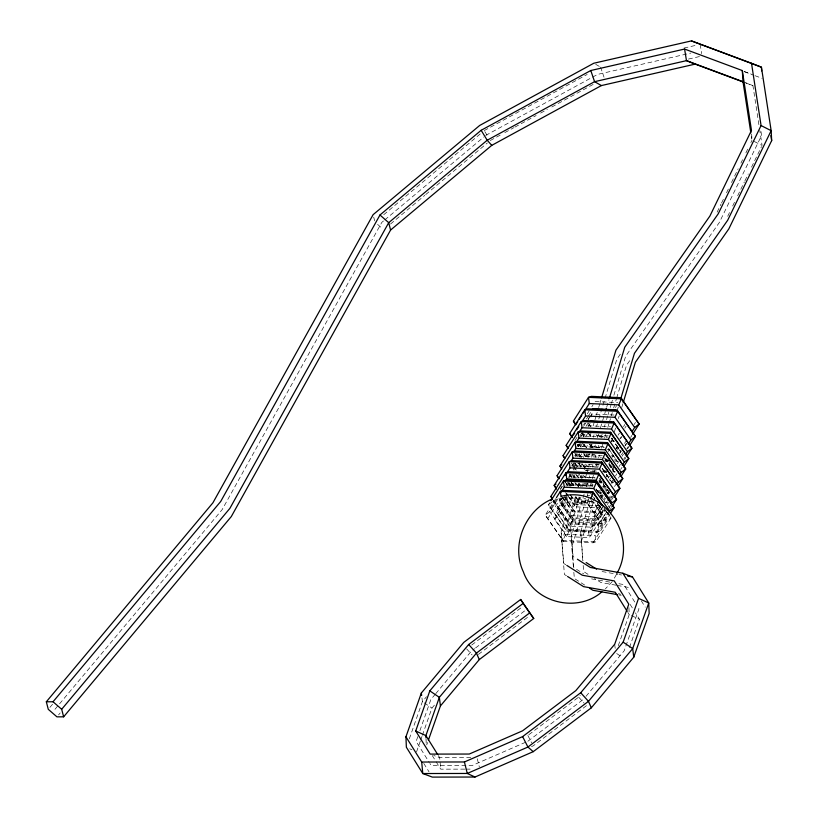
<?xml version="1.0" encoding="UTF-8"?>
<svg xmlns="http://www.w3.org/2000/svg" width="818" height="818" viewBox="0 0 818 818"><rect width="100%" height="100%" fill="white"/><g stroke="black" fill="none" stroke-linecap="round" stroke-linejoin="round"><path stroke-width="0.61" stroke-dasharray="4.09 3.07" d="M566.516 575.811L564.389 574.461L561.158 532.017L571.823 496.618M575.126 485.626L575.862 483.182M577.702 477.078L578.438 474.644M580.647 467.313L581.751 463.653M583.592 457.548L584.686 453.888M586.526 447.783L587.263 445.34M589.839 436.802L590.944 433.141M593.152 425.81L594.625 420.933M594.983 419.706L596.087 416.045M596.455 414.828L597.191 412.384M598.664 407.507L599.768 403.836M600.136 402.62L600.872 400.176M561.721 542.119L575.32 496.976M578.254 487.211L579.359 483.561M581.935 475.013L581.169 477.569L579.113 474.532M584.113 467.794L585.238 464.031M588.183 454.276L587.416 456.802L585.32 453.786M589.993 448.254L591.128 444.511M593.306 437.262L594.062 434.757M596.619 426.27L597.375 423.775M598.827 418.949L616.854 359.112L621.966 351.812M579.471 497.538L570.637 526.864L573.081 556.506L576.312 558.561M582.784 486.536L583.52 484.092M585.361 477.988L586.833 473.101M587.201 471.874L588.306 468.213M588.674 466.986L589.41 464.542M591.619 457.211L592.723 453.55M594.563 447.436L595.3 444.992M597.508 437.661L598.612 433.99M600.453 427.886L602.293 421.771M602.661 420.554L605.238 411.996M606.711 407.108L608.919 399.777M584.124 494.072L571.199 536.966L573.715 567.508L583.633 573.807M586.322 486.761L587.426 483.101M588.899 478.213L589.635 475.779M592.212 467.231L592.938 464.798M595.146 457.477L595.882 455.033M598.091 447.712L598.827 445.278M601.025 437.957L602.13 434.297M604.338 426.976L605.075 424.532M606.537 419.654L607.641 415.994M608.009 414.777L608.745 412.333M610.218 407.456L611.322 403.795M611.69 402.568L612.426 400.135M613.889 395.258L625.658 356.208L719.359 222.465L761.568 135.491L760.812 130.512M587.938 493.366L571.762 547.078L573.418 567.191M589.778 487.262L591.025 483.141M592.355 478.714L593.459 475.053M593.827 473.837L596.884 463.683M598.602 457.968L599.451 455.176M601.547 448.203L602.743 444.225M604.574 438.151L605.678 434.501M607.805 427.446L608.909 423.785M609.267 422.569L612.273 412.609M613.684 407.916L616.302 399.235M616.629 398.151L626.557 365.186L630.923 358.949M582.774 560.453L580.678 531.823L589.972 500.953M617.508 409.552L618.285 407.006M581.24 541.925L594.492 497.937M599.267 482.109L600.381 478.387M605.524 461.321L606.271 458.826M608.469 451.546L609.216 449.051M611.414 441.761L612.529 438.059M614.359 431.986L616.21 425.841M618.418 418.53L619.165 416.065M621.731 407.528L622.846 403.836M409.317 738.828L422.405 701.609L426.505 696.721M417.814 736.629L416.127 741.425L429.256 762.448M419.92 730.638L430.881 699.472L434.941 694.625M416.546 751.854L420.288 741.21M420.708 740.024L421.955 736.476M422.374 735.29L431.945 708.071L434.399 705.147M426.73 744.871L427.558 742.509M618.275 645.699L629.206 614.594L628.93 607.641M629.441 647.539L639.4 619.226L635.433 612.876M592.038 444.297L591.158 446.311L591.649 447.446L600.248 447.824M588.316 456.741L589.635 453.714M584.359 469.501L586.557 464.46L598.837 465.013M581.261 479.88L583.019 475.841M597.61 467.18L587.539 466.73L588.418 464.716M594.502 477.559L584.43 477.109L585.31 475.094M576.578 496.904L574.819 500.943L575.31 502.078L594.952 502.947M615.576 407.63L616.455 405.616M581.772 486.475L583.091 483.448M569.492 497.375L574.563 504.573L571.925 510.616L572.406 511.751L601.874 513.07L604.788 512.088L606.107 510.023M558.95 498.162L571.25 515.637L568.612 521.679L569.103 522.825L598.571 524.134L601.486 523.152L608.704 511.792M600.156 504.788L598.203 507.855L575.535 506.843L578.173 500.79L575.524 496.587M552.845 501.322L568.766 523.929L566.128 529.982L566.618 531.117L596.087 532.436L599.001 531.455L610.167 513.898M602.058 507.661L594.89 518.919L572.222 517.906L574.86 511.853L563.571 495.371M557.866 498.919L549.737 511.7L565.667 534.307L563.019 540.35L563.51 541.496L592.978 542.804L595.893 541.823L611.005 518.07L605.79 510.217M599.124 505.125L602.835 510.841L592.416 527.221L569.747 526.209L572.385 520.156L559.645 501.628L562.252 497.528M566.639 536.577L554.389 519.185L564.809 502.804L567.723 501.823L586.997 502.681L599.727 521.209L589.308 537.59L566.639 536.577L569.277 530.524L556.537 511.996L566.966 495.626M588.755 498.653L586.997 502.681L587.488 503.816L599.727 521.209M616.363 574.573L613.5 579.686M717.13 212.138L720.995 204.152M721.558 203.017L723.766 198.457M726.537 192.751L729.298 187.056M731.517 182.496L738.153 168.815M740.924 163.119L742.58 159.694M745.904 152.854L748.664 147.158M750.883 142.598L751.987 140.318M727.713 216.249L729.932 211.688M732.703 205.972L734.922 201.402M737.693 195.696L744.339 181.985M744.901 180.839L748.225 173.989M751.548 167.138L761.527 146.575M587.283 413.857L589.236 410.789M591.843 406.689L593.142 404.644M586.434 419L587.743 416.955M588.387 415.933L590.995 411.832M583.561 426.311L585.514 423.233M588.122 419.143L590.075 416.065M574.982 440.513L577.017 437.323M589.052 418.489L587.007 421.699L590.473 426.628M589.727 417.415L593.132 412.057M580.105 435.544L581.414 433.489M585.974 426.331L587.927 423.254M580.698 437.037L582.651 433.969M588.05 426.648L590.095 423.438M576.588 447.293L578.541 444.225M583.101 437.057L585.054 433.99M578.244 446.393L580.197 443.315M581.128 443.765L579.768 445.902L578.602 444.031M585.892 436.26L587.938 433.049M574.788 455.626L576.097 453.571M580.647 446.413L582.61 443.336M575.136 456.761L577.089 453.693M578.019 454.133L576.659 456.27L575.494 454.399M582.794 446.638L584.154 444.491M571.69 465.994L573.643 462.927M577.549 456.781L579.502 453.714M572.242 466.444L574.195 463.366M549.686 502.702L548.367 504.767L566.618 531.117M575.596 463.438L573.561 466.649L571.813 463.837M579.686 457.006L581.731 453.796M560.627 488.499L561.986 486.373M573.346 468.509L576.608 463.387L580.381 463.561M560.299 489.614L562.324 486.424M568.694 477.15L570.647 474.072M573.254 469.982L575.207 466.914M555.78 498.612L545.269 515.135L563.51 541.496M568.868 477.702L572.027 474.184L574.124 477.252M574.747 469.9L579.522 462.405M550.698 508.51L556.792 498.929M565.892 485.36L567.845 482.283M571.107 477.17L573.06 474.092M566.69 486.168L568.643 483.09M569.809 482.794L567.764 486.015L565.442 482.262L567.6 485.33M573.213 477.446L575.259 474.225M547.59 518.888L561.138 497.589M572.222 517.906L559.982 500.514L561.281 498.469M569.093 486.189L570.402 484.133L575.719 483.264M571.946 485.299L573.316 483.152M569.747 526.209L557.498 508.816L566.618 494.481M567.426 496.802L561.966 505.371L557.498 508.816M618.05 435.196L619.41 433.059M623.5 426.628L624.86 424.491M624.809 428.172L626.107 426.117M619.778 439.082L621.138 436.935M620.698 438.428L622.007 436.383M615.872 448.806L617.825 445.738M612.171 457.262L613.531 455.115M617.631 449.849L618.929 447.804M634.103 424.542L635.463 422.415M609.747 466.567L611.107 464.419M624.502 443.438L625.862 441.311M610.208 467.743L611.506 465.698M619.328 453.417L620.627 451.372L611.363 437.773M620.228 452.957L621.578 450.83M624.962 445.503L626.322 443.376M611.21 467.865L612.508 465.81M625.351 445.708L626.66 443.642M630.606 437.446L631.915 435.391M606.639 476.935L608.009 474.798M621.465 454.818L622.815 452.691M612.314 469.931L613.612 467.886M608.101 478.233L609.4 476.188M612.662 471.066L613.96 469.021M617.385 463.653L618.735 461.516M622.13 456.199L623.48 454.072M626.864 448.745L628.224 446.618M627.539 448.867L628.848 446.802M603.06 487.692L604.43 485.544M604.001 488.489L605.3 486.444M609.205 480.299L610.514 478.254M619.021 466.567L620.381 464.44M623.766 459.113L625.116 456.986M600.852 496.301L602.212 494.154M604.942 489.87L606.302 487.732M624.676 459.593L625.985 457.528M601.751 497.15L603.06 495.105M605.657 491.004L606.966 488.959M611.455 482.272L612.805 480.146M615.514 475.882L616.874 473.755M606.22 491.454L607.518 489.409M611.854 483.326L613.214 481.199M620.658 469.491L622.017 467.364M594.89 518.919L594.134 512.722L598.899 505.217M603.418 499.665L604.717 497.62M607.324 493.52L608.623 491.475L606.884 488.663M609.032 491.577L607.672 493.714L610.586 492.722M600.3 506.618L597.048 511.731L594.134 512.722M604.205 500.473L605.514 498.428M608.285 494.072L609.635 491.945M618.439 478.111L619.799 475.974M600.504 507.099L591.649 521.015L592.416 527.221M614.522 486.526L615.842 484.46M559.645 501.628L572.385 520.156L591.649 521.015L594.563 520.033L603.03 506.72M606.066 502.692L607.416 500.565M608.091 499.501L610.801 495.238M610.32 498.274L611.629 496.209M601.874 513.07L604.584 508.816M607.293 504.553L608.653 502.426M611.363 498.172L612.713 496.035M556.537 511.996L569.277 530.524L588.551 531.393L591.455 530.401L601.884 514.021L593.234 501.751M553.694 500.504L568.612 521.679L601.486 523.152L600.719 516.945L605.463 509.502M611.557 499.921L613.592 496.72M606.762 508.99L609.39 504.859M598.571 524.134L606.7 511.362M609.41 507.099L610.76 504.972M551.945 502.017L548.367 504.767L566.128 529.982L599.001 531.455L598.234 525.248L607.038 511.403M607.723 510.34L610.433 506.086M609.369 510.759L611.332 507.661M596.087 532.436L608.275 513.275M549.737 511.7L545.269 515.135L563.019 540.35L595.893 541.823L595.136 535.616L608.684 514.328M592.978 542.804L606.527 521.516L611.005 518.07L603.899 507.988M49.918 707.376L53.19 703.47M54.98 709.308L222.118 509.665L381.832 222.363L383.795 220.727M58.569 714.901L60.205 712.948M435.759 693.654L471.536 650.985L474.573 648.694M528.888 734.676L578.653 697.11L580.269 695.188M586.005 696.312L624.216 650.739L638.97 608.786L637.662 606.68M612.263 581.598L605.402 588.827M383.744 214.705L481.301 133.048M384.777 219.909L483.755 137.056M390.544 224.009L424.767 195.369M425.738 194.551L487.334 142.997M583.428 424.45L585.218 423.08M580.596 436.209L583.275 434.143L584.665 436.117M559.982 500.514L564.451 497.078L574.86 511.853M604.328 457.794L614.42 472.119L612.099 468.366L613.889 466.996M554.389 519.185L558.868 515.749L567.723 501.823L567.119 496.863M601.884 514.021L597.406 517.467L588.551 531.393L589.308 537.59M471.72 645.024L522.692 606.557M475.585 647.928L525.176 610.494M478.448 654.39L529.236 616.056M527.896 741.241L583.561 699.216M586.414 705.699L533.183 745.873L530.872 746.885M484.225 130.594L587.171 74.458M485.708 135.42L597.59 74.407L690.832 53.078M490.268 140.532L500.34 135.042M504.818 132.608L513.765 127.72M514.89 127.117L536.148 115.522M540.616 113.078L547.334 109.418M551.813 106.974L594.328 83.794M525.575 742.253L472.139 765.536L467.18 765.546M611.741 483.009L613.684 482.354L609.891 482.18M605.749 503.06L607.692 502.405L605.156 502.293M683.981 48.057L697.672 44.929M688.449 59.07L700.811 56.248M470.779 757.621L439.665 757.673L433.714 755.443M465.943 765.546L431.229 765.607L429.91 763.501M436.158 761.814L440.749 769.165L464.726 769.135M465.994 769.125L472.303 769.114M595.105 401.577L617.774 402.589M614.042 415.033L591.373 414.02L591.987 418.98M587.856 425.779L610.525 426.791M608.265 435.851L596.925 435.35L597.416 436.485L607.048 436.914M584.758 436.147L607.426 437.16M610.995 441.025L614.676 441.188M603.807 446.873L591.158 446.311L589.737 444.286M616.445 447.436L618.97 447.548M581.649 446.526L604.318 447.538M616.21 448.54L618.664 448.653M606.936 449.522L609.349 449.624M585.8 453.99L594.614 454.389M591.056 454.982L602.385 455.483M611.199 455.882L613.725 455.994M578.755 456.209L601.424 457.221M605.136 459.542L607.662 459.655M613.991 459.941L616.516 460.053M604.799 460.227L608.572 460.391M605.115 460.657L608.796 460.82M614.942 461.096L617.396 461.209M605.831 461.383L608.234 461.495M595.494 464.235L599.277 464.399M575.862 465.882L598.531 466.894M602.958 470.657L605.473 470.769M585.187 470.565L597.825 471.137M602.886 471.362L606.68 471.526M612.999 471.812L615.525 471.925M594.297 471.383L587.068 471.056L586.578 469.921M602.723 471.761L606.342 471.914L606.946 476.884M604.052 472.528L606.506 472.63M572.549 476.955L595.218 477.968M598.592 480.964L601.107 481.076M599.778 481.73L602.314 481.843M599.625 482.129L602.028 482.242M599.727 482.845L602.181 482.957M584.154 483.632L592.58 484.011L593.07 485.146L570.402 484.133M592.631 485.759L580.351 485.207L578.909 483.152M602.457 486.199L604.911 486.301M570.064 485.248L592.733 486.26M596.956 490.708L600.729 490.872M597.927 491.863L600.34 491.976L600.801 495.698M597.938 492.16L601.731 492.334M606.792 492.559L609.318 492.671M599.073 493.326L601.537 493.438M587.283 495.33L589.737 495.432M600.79 495.933L603.244 496.035M578.428 497.16L580.954 497.272M562.365 497.651L585.698 498.683M577.682 499.655L590.279 500.217M592.621 501.434L578.173 500.79L575.402 496.853M592.518 501.731L574.819 500.943L570.555 494.89M564.809 502.804L587.488 503.816M574.563 504.573L600.34 505.718M571.25 515.637L600.719 516.945M571.894 519.021L594.563 520.033M568.766 523.929L598.234 525.248M568.786 529.389L591.455 530.401M565.667 534.307L595.136 535.616M602.099 571.547L617.897 574.359M619.114 574.573L621.547 575.003M591.608 578.878L612.702 582.62M618.909 583.725L623.868 584.604L635.034 602.477M615.964 585.197L600.944 582.528L594.471 578.418M617.212 585.412L629.727 587.641M618.715 594.87L621.179 595.31M743.971 71.381L751.036 74.009M744.452 71.759L753.879 75.276M755.055 75.716L762.131 78.344M745.852 82.986L752.918 85.614L759.022 125.491M618.459 593.5L620.596 594.318M743.01 81.718L752.918 85.614M631.476 615.627L639.4 619.226M409.757 748.777L412.016 749.799M754.227 141.453L762.079 145.44L759.789 130.481M595.739 64.356L599.625 66.575M587.999 574.308L583.684 571.567L583.173 565.391M565.811 564.757L563.745 563.449L561.158 532.017M584.645 585.054L574.359 578.51L573.837 572.222M616.7 653.521L622.426 657.396M424.317 702.897L431.945 708.071M377.579 224.357L382.824 228.968M578.653 697.11L584.083 703.122M466.628 648.879L472.058 654.881M611.261 438.07L620.627 451.372M608.95 449.123L617.518 461.741L608.152 448.438M588.285 423.07L590.443 426.137M596.025 434.511L597.416 436.485M588.735 433.07L590.903 436.147M588.295 433.325L590.453 436.393M605.156 458.509L612.099 468.366M581.68 431.423L585.279 436.536M591.036 444.726L593.203 447.794M590.913 444.982L592.999 447.947M581.925 433.192L584.062 436.219M581.516 433.059L583.684 436.137M589.481 444.358L591.649 447.446M602.252 468.193L611.527 481.792L602.16 468.499M584.287 444.481L586.455 447.569M583.132 443.724L586.005 447.814M578.878 444.205L581.036 447.272M586.087 454.43L588.244 457.497M577.488 444.634L578.909 446.648M583.888 453.714L586.015 456.741M577.068 444.481L578.52 446.536M583.582 453.724L585.749 456.812M599.257 478.182L608.623 491.475M579.318 454.184L581.496 457.272M578.888 454.46L581.046 457.528M586.097 464.685L587.539 466.73M574.338 452.528L577.211 456.618M582.263 463.786L584.42 466.853M582.212 464.164L585.678 469.082M578.95 463.448L581.792 467.487M578.623 463.428L581.516 467.538M596.046 488.939L602.989 498.796M595.954 489.246L605.32 502.538M575.494 463.53L577.661 466.618M574.348 462.784L576.506 465.851M582.989 475.064L584.43 477.109M571.23 462.906L573.387 465.974M574.113 466.996L576.271 470.064M579.154 474.154L581.322 477.221M593.571 497.242L594.952 499.205M590.586 493.448L593.469 497.538M597.794 503.673L602.835 510.841M576.557 474.829L578.684 477.855M576.24 474.829L578.408 477.906M591.332 499.931L606.527 521.516M573.111 474.931L575.289 478.019M578.449 483.387L580.606 486.454M569.778 474.634L571.935 477.702M576.261 483.837L578.418 486.904M574.819 482.242L578.295 487.17M571.322 482.18L573.449 485.207M570.964 482.119L573.132 485.197M568.766 482.559L572.385 487.692M568.346 482.835L571.946 487.957M570.238 494.88L575.31 502.078M566.598 493.264L568.766 496.352M565.453 492.518L567.61 495.585M568.326 496.608L575.535 506.843M562.682 497.508L571.925 510.616L604.788 512.088L604.185 507.129M562.999 498.397L572.406 511.751M553.173 500.207L569.103 522.825M641.322 600.862L645.238 607.14M630.146 604.42L632.795 608.653M627.876 612.467L629.206 614.594M438.356 755.576L439.665 757.673L440.749 769.165M432.221 755.505L435.503 760.76M423.775 763.429L429.031 771.844M569.502 474.46L570.657 476.332M484.829 131.586L488.458 137.557M527.866 735.443L531.588 742.744M600.596 67.137L604.021 77.178M373.714 217.138L374.654 220.829M477.283 758.756L479.297 766.803M700.167 44.356L701.67 53.64M751.415 136.575L751.793 139.07M609.441 461.546L610.054 466.505M603.234 482.293L603.848 487.252M597.447 501.649L598.203 507.855M614.686 644.277L615.289 649.185M421.945 697.918L422.405 701.609M580.678 531.823L583.05 560.555M751.67 134.101L751.926 139.07M426.035 739.083L426.219 743.726"/><path stroke-width="1.23" d="M601.608 397.732L615.954 350.124L709.901 216.044L751.476 130.379L742.304 70.552L684.594 49.049L590.79 70.512L481.148 130.297L379.971 214.991L220.696 501.485L53.037 701.762L46.329 701.783L48.282 709.329L56.933 716.844L63.64 716.824L231.31 516.547L390.575 230.052L491.761 145.359L601.394 85.573L695.198 64.111L743.49 82.107M605.606 410.779L606.342 408.335M609.287 398.56L624.747 347.231L718.224 213.825L761.067 125.553L751.517 63.283L691.435 40.9L593.786 63.242L479.665 125.471L373.1 214.684L212.925 502.794L46.329 701.783M620.831 398.55L634.451 353.315L727.683 220.246L771.159 130.675L761.425 67.178L751.517 63.283M623.204 402.64L635.361 362.292L728.828 228.887L771.671 140.614L771.159 130.675L761.067 125.553M577.396 559.246L590.34 567.467L622.876 573.244L632.488 576.946L648.735 602.978L649.165 613.408L633.756 657.202L591.322 707.805L533.213 751.67L475.013 777.028L432.313 777.1L422.783 773.531L406.362 747.233L405.943 736.793L421.342 693.01L463.775 642.396L520.657 599.461L533.735 618.48L479.297 659.574L440.421 705.934L428.387 740.147M566.833 565.412L582.273 575.218L614.267 580.903L628.786 604.165L614.686 644.277L575.811 690.637L522.579 730.811L469.266 754.043L430.145 754.104L415.708 730.985L429.808 690.873L468.683 644.512L523.131 603.418L520.657 599.461M405.943 736.793L421.699 762.039L464.409 761.967L522.61 736.609L580.719 692.744L623.152 642.14L638.551 598.347L622.876 573.244M631.956 431.73L634.666 427.466L618.745 404.859L621.383 398.806L620.893 397.671L591.424 396.362L588.51 397.344L573.398 421.096L575.729 424.839L577.764 421.638M628.234 444.174L630.944 439.92L615.024 417.313L617.662 411.26L617.171 410.125L587.702 408.806L584.788 409.787L569.676 433.54L572.007 437.282M625.392 454.869L627.426 451.669L611.506 429.061L614.144 423.018L613.653 421.873L584.185 420.564L581.271 421.546L566.158 445.299L567.907 448.1M622.293 465.238L624.328 462.047L608.398 439.44L611.036 433.387L610.555 432.252L581.087 430.933L578.173 431.914L563.06 455.667L564.798 458.479M619.87 474.542L621.22 472.415L605.3 449.808L607.938 443.755L607.447 442.62L577.978 441.311L575.064 442.293L559.952 466.045L561.7 468.847M616.966 484.225L618.326 482.099L602.406 459.491L605.044 453.438L604.553 452.303L575.085 450.984L572.171 451.976L557.058 475.718L558.806 478.53M613.398 494.972L615.433 491.782L599.502 469.174L602.14 463.121L601.659 461.986L572.181 460.667L569.277 461.659L554.164 485.401L556.485 489.144M598.347 473.049L616.588 499.399L612.12 502.845L596.199 480.238L598.837 474.184L598.347 473.049L568.878 471.73L565.964 472.722L550.851 496.465L552.6 499.277M595.862 481.352L614.114 507.702L609.635 511.138L593.715 488.53L596.353 482.487L595.862 481.352L566.393 480.033L563.479 481.015L550.995 500.636M590.606 498.908L593.244 492.855L592.764 491.72L563.285 490.401L560.381 491.393L556.434 497.589M616.864 573.459C638.398 536.342 604.328 485.268 561.25 496.301M579.113 419.511L581.823 415.258M583.183 413.131L589.277 403.54L588.51 397.344L621.383 398.806L639.144 424.031L632.57 434.358M573.357 435.156L574.717 433.029M576.741 429.828L578.776 426.638M580.811 423.448L585.555 415.994L584.788 409.787L617.662 411.26L635.422 436.475L629.502 445.769M579.328 432.006L582.038 427.753L581.271 421.546L614.144 423.018L631.905 448.233L626.649 456.495M575.545 443.448L578.929 438.121L578.173 431.914L611.036 433.387L628.797 458.601L623.541 466.863M573.796 451.689L575.831 448.489L575.064 442.293L607.938 443.755L625.698 468.98L621.097 476.209M570.903 461.372L572.927 458.172L572.171 451.976L605.044 453.438L622.795 478.653L618.203 485.882M565.289 475.309L570.034 467.855L569.277 461.659L602.14 463.121L619.901 488.336L614.645 496.598M565.371 481.045L566.721 478.919L565.964 472.722L598.837 474.184L616.588 499.399L611.997 506.628M560.851 492.538L564.246 487.221L563.479 481.015L596.353 482.487L614.114 507.702L610.821 512.866M63.64 716.824L61.687 709.278L229.889 508.356L388.714 222.68L487.201 140.236L594.584 81.677L686.476 60.655L743.01 81.718L750.842 132.833M561.741 464.665L559.952 466.045L561.373 468.06M555.954 484.031L554.164 485.401L555.586 487.416M634.666 427.466L639.144 424.031L620.893 397.671M630.944 439.92L635.422 436.475L617.171 410.125M627.426 451.669L631.905 448.233L613.653 421.873M624.328 462.047L628.797 458.601L610.555 432.252M621.22 472.415L625.698 468.98L607.447 442.62M618.326 482.099L622.795 478.653L604.553 452.303M615.433 491.782L619.901 488.336L601.659 461.986M523.131 603.418L529.665 612.927L476.444 653.101L439.348 697.335L425.892 735.607L425.984 737.928M601.874 591.864C577.508 613.285 534.031 603.07 523.377 571.864C510.923 545.749 524.573 511.598 550.749 499.655M589.277 403.54L618.745 404.859M592.948 408.765L615.617 409.777M585.555 415.994L615.024 417.313M590.484 421.27L599.297 421.659M609.379 422.108L611.895 422.221M582.038 427.753L611.506 429.061M578.929 438.121L608.398 439.44M575.831 448.489L605.3 449.808M572.927 458.172L602.406 459.491M570.034 467.855L599.502 469.174M566.721 478.919L596.199 480.238M564.246 487.221L593.715 488.53M627.621 576.087L632.488 576.946M617.488 594.655L592.886 590.279L589.798 588.326M691.435 40.9L761.425 67.178L761.66 70.9M695.198 64.111L686.476 60.655L684.594 49.049M638.551 598.347L648.735 602.978L632.692 648.602L588.469 701.333L527.927 747.038L467.282 773.46L422.783 773.531L421.699 762.039M415.708 730.985L425.892 735.607L437.702 754.523M475.013 777.028L467.282 773.46L464.409 761.967M601.394 85.573L594.584 81.677L590.79 70.512M586.169 562.539L596.557 569.134M567.58 576.485L583.551 586.629L615.259 592.263L627.212 611.404M623.152 642.14L632.692 648.602L633.756 657.202M429.808 690.873L439.348 697.335L440.421 705.934M53.037 701.762L61.687 709.278M533.213 751.67L527.927 747.038L522.61 736.609M379.971 214.991L388.714 222.68L390.575 230.052M580.719 692.744L588.469 701.333L591.322 707.805M468.683 644.512L476.444 653.101L479.297 659.574M491.761 145.359L487.201 140.236L481.148 130.297M529.665 612.927L533.735 618.48M573.398 421.096L575.535 424.123M569.676 433.54L572.518 437.569M566.158 445.299L568.295 448.325M592.764 491.72L602.886 506.107M601.772 504.962L593.244 492.855L560.381 491.393L560.984 496.352M563.06 455.667L564.481 457.681M557.058 475.718L559.185 478.745M550.851 496.465L552.273 498.489M770.904 135.635L771.671 140.614M421.342 693.01L421.648 695.464M742.304 70.552L743.01 81.718"/></g></svg>
